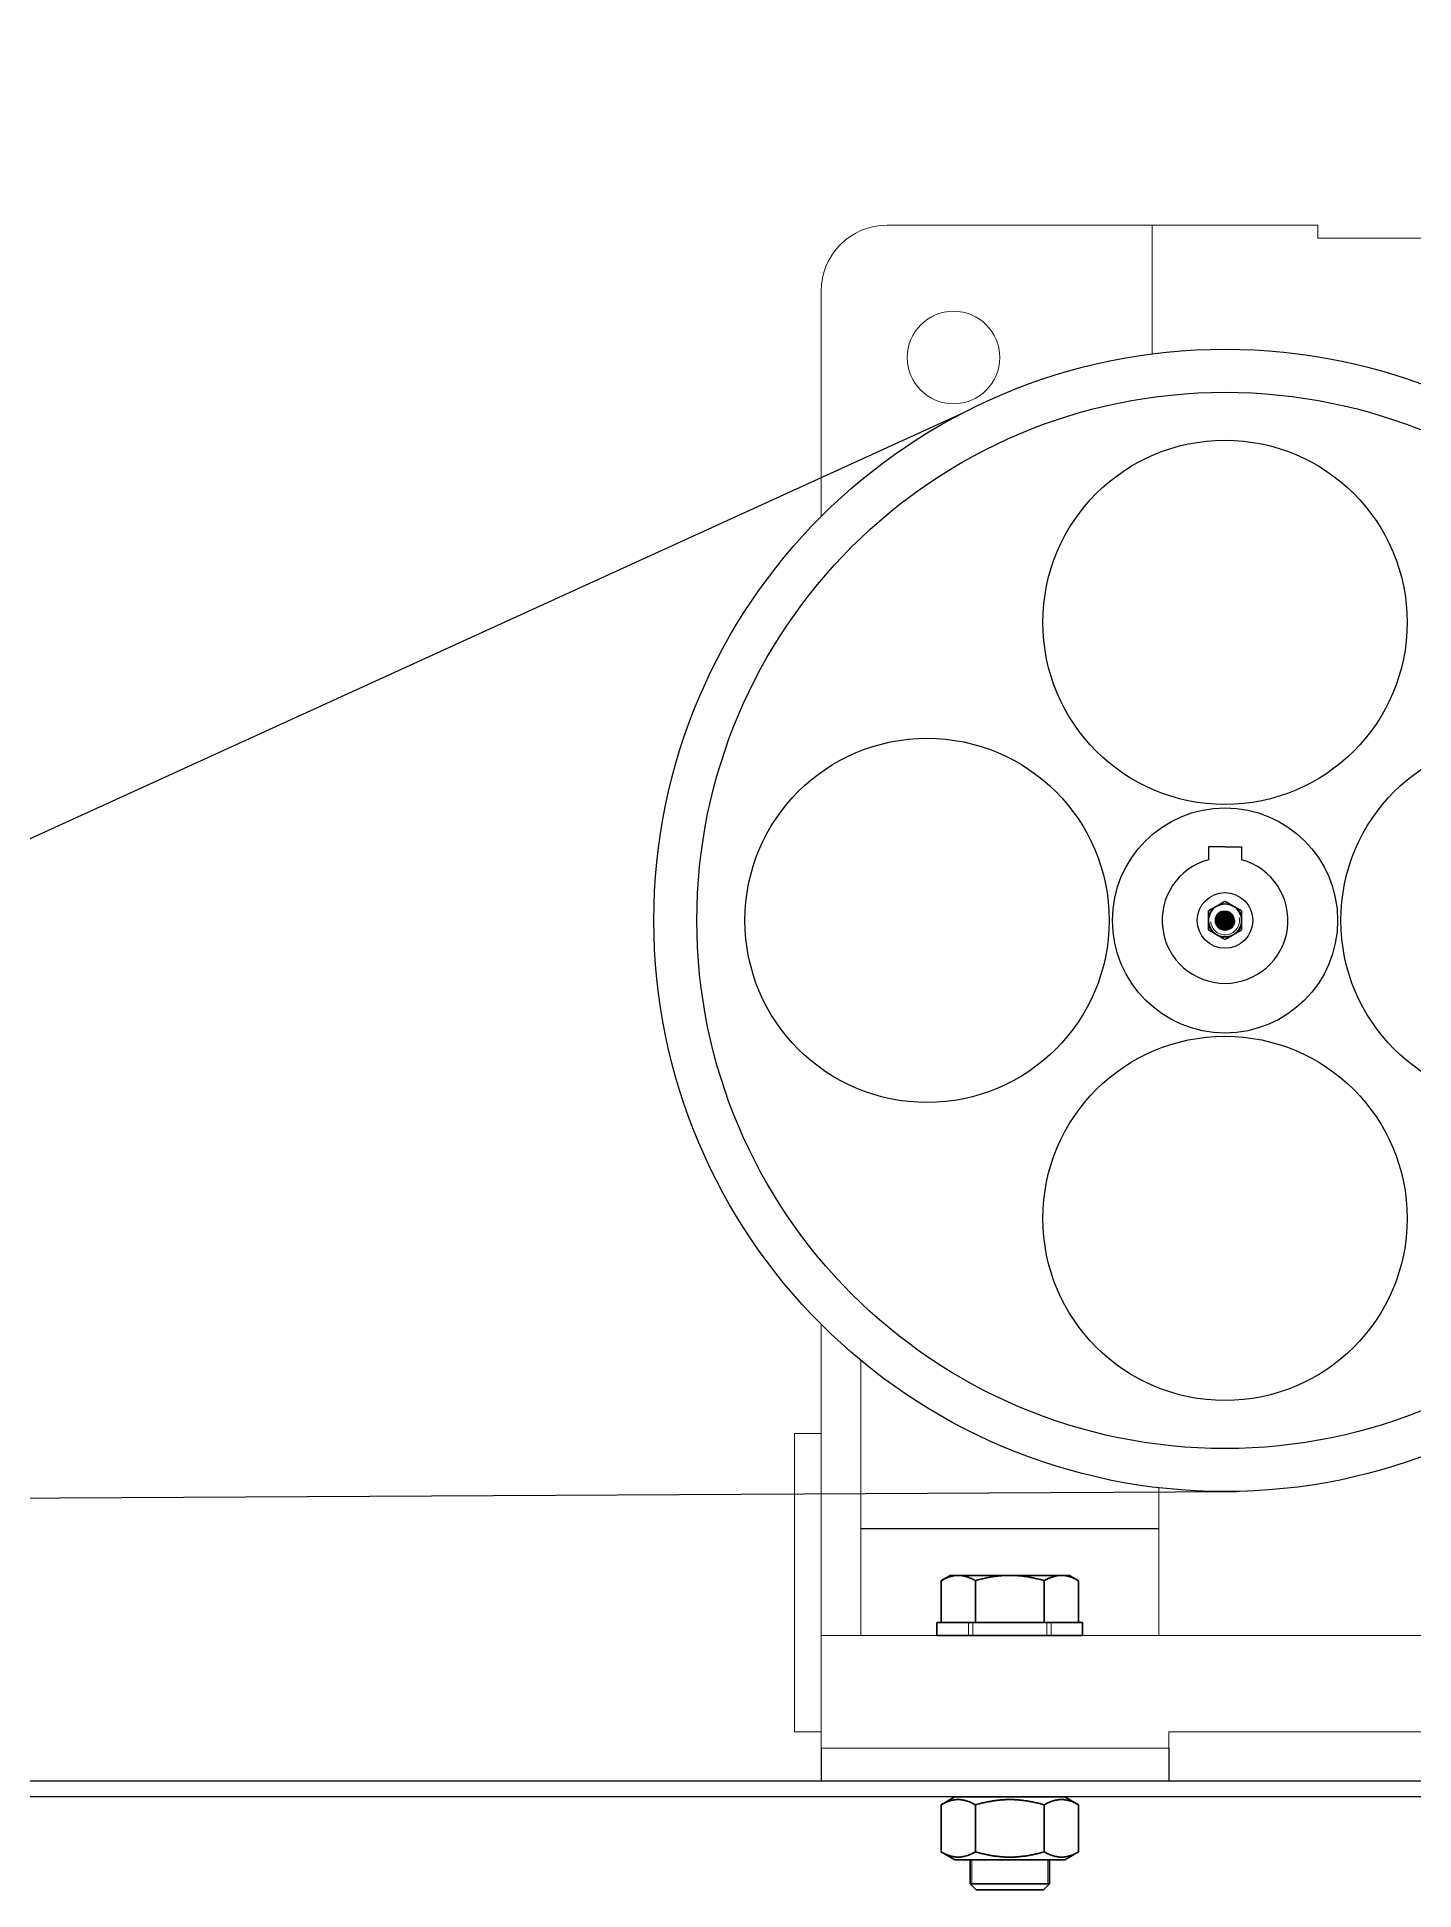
# Model space of a CAD drawing. Header units: millimetres. Extents: x 29178 to 37588, y 1365 to 7305.
# Drawn here: x 30308 to 30724, y 6115 to 6675 of the extents above; entities that cross this region are included whole.
import ezdxf

# ---------------------------------------------------------------- set-up
doc = ezdxf.new("R2010")
doc.units = ezdxf.units.MM
doc.linetypes.add('Dashed', pattern=[2, 1, -1])
doc.layers.add('Oculto (ISO)', color=7, linetype='Dashed', lineweight=18)
doc.layers.add('Visível (ISO)', color=7, linetype='Continuous', lineweight=35)

# ---------------------------------------------------------------- blocks, each defined once
blk = doc.blocks.new('base c')
for p, q in [((-38152.72, 29628.72), (-39752.72, 29628.72)), ((-38152.72, 29624.02), (-39752.72, 29624.02))]:
    blk.add_line(p, q)
blk = doc.blocks.new('*U55')
blk.add_circle((0, 0), 55)
blk = doc.blocks.new('*U56')
at = {"color": 0, "linetype": 'ByBlock', "lineweight": -2, "transparency": 16777216}
for p, rotation in [((6333.12, 2623.96), 90), ((6243.12, 2533.96), 180), ((6333.12, 2443.96), 270)]:
    blk.add_blockref('*U55', p, dxfattribs=dict(at, rotation=rotation))
blk.add_blockref('*U55', (6423.12, 2533.96), dxfattribs=at)

msp = doc.modelspace()

# ---------------------------------------------------------------- hatches: boundary and pattern name
h = msp.add_hatch(color=4)
h.dxf.hatch_style = 1
edge = h.paths.add_edge_path()
edge.add_arc((30666.92, 6407.84), 3, 0, 360)

# ---------------------------------------------------------------- linework, layer by layer
at = {"color": 7, "linetype": 'Continuous', "lineweight": 18}
for p, q in [((30564.92, 6617.84), (30644.92, 6617.84)), ((30644.92, 6578.94), (30644.92, 6617.84)), ((30644.92, 6617.84), (30694.92, 6617.84)), ((30694.92, 6617.84), (30694.92, 6613.84)), ((30694.92, 6613.84), (30813.92, 6613.84)), ((30544.92, 6597.84), (30544.92, 6529.8)), ((30544.92, 6191.84), (30544.92, 6285.89)), ((30556.92, 6274.97), (30556.92, 6191.84)), ((30536.92, 6252.84), (30536.92, 6162.84)), ((30536.92, 6252.84), (30544.92, 6252.84)), ((30646.92, 6236.51), (30646.92, 6191.84)), ((30544.92, 6191.84), (31344.92, 6191.84)), ((30544.92, 6191.84), (30544.92, 6157.84)), ((30536.92, 6162.84), (30544.92, 6162.84)), ((30894.92, 6162.84), (30649.92, 6162.84)), ((30649.92, 6162.84), (30649.92, 6157.84)), ((30544.92, 6157.84), (30649.92, 6157.84))]:
    msp.add_line(p, q, dxfattribs=at)
at = {"color": 3}
for p, q in [((30119.42, 6347.34), (30588.06, 6561.26)), ((30119.42, 6232.34), (30670.56, 6235.38))]:
    msp.add_line(p, q, dxfattribs=at)
for p, q in [((30666.92, 6430.04), (30661.92, 6430.04)), ((30661.92, 6430.04), (30661.92, 6426.17)), ((30666.92, 6430.04), (30671.92, 6430.04)), ((30671.92, 6430.04), (30671.92, 6426.17)), ((30556.92, 6224.23), (30646.92, 6224.23)), ((30544.92, 6157.84), (30544.92, 6147.84)), ((30649.92, 6157.84), (30649.92, 6147.84))]:
    msp.add_line(p, q)
at = {"lineweight": 35}
msp.add_line((30589.92, 6143.14), (30613.92, 6143.14), dxfattribs=at)
at = {"color": 7, "linetype": 'Continuous', "lineweight": 18}
msp.add_circle((30584.92, 6577.84), 14, dxfattribs=at)
at = {"color": 3}
msp.add_circle((30666.92, 6407.84), 172.5, dxfattribs=at)
for radius in [159.5, 34, 8.4]:
    msp.add_circle((30666.92, 6407.84), radius)
at = {"color": 7, "linetype": 'Continuous', "lineweight": 18}
msp.add_arc((30564.92, 6597.84), 20, 90, 180, dxfattribs=at)
msp.add_arc((30666.92, 6407.84), 19, 105.2575, 74.7425)
at = {"layer": 'Oculto (ISO)', "ltscale": 7.615002}
for p, q in [((30589.42, 6195.84), (30589.42, 6191.84)), ((30614.42, 6195.84), (30614.42, 6191.84))]:
    msp.add_line(p, q, dxfattribs=at)
at = {"layer": 'Oculto (ISO)', "ltscale": 6.091792}
for p, q in [((30590.73, 6195.84), (30590.73, 6191.84)), ((30613.11, 6195.84), (30613.11, 6191.84))]:
    msp.add_line(p, q, dxfattribs=at)
at = {"layer": 'Oculto (ISO)', "ltscale": 13.216565}
msp.add_circle((30666.92, 6407.84), 4.35, dxfattribs=at)
at = {"layer": 'Oculto (ISO)', "ltscale": 13.021246}
msp.add_circle((30666.92, 6407.84), 3, dxfattribs=at)
at = {"layer": 'Oculto (ISO)', "ltscale": 13.821017}
msp.add_circle((30666.92, 6407.84), 2.73, dxfattribs=at)
at = {"layer": 'Oculto (ISO)', "ltscale": 12.085054}
msp.add_circle((30666.92, 6407.84), 2.39, dxfattribs=at)
at = {"layer": 'Visível (ISO)'}
for p, q in [((30583.92, 6210.04), (30581.14, 6208.44)), ((30581.14, 6195.84), (30581.14, 6208.44)), ((30586.33, 6210.04), (30583.92, 6210.04)), ((30601.92, 6210.04), (30586.33, 6210.04)), ((30591.53, 6195.84), (30591.53, 6208.44)), ((30617.51, 6210.04), (30601.92, 6210.04)), ((30612.31, 6195.84), (30612.31, 6208.44)), ((30619.92, 6210.04), (30617.51, 6210.04)), ((30619.92, 6210.04), (30622.7, 6208.44)), ((30622.7, 6195.84), (30622.7, 6208.44)), ((30623.92, 6195.84), (30579.92, 6195.84)), ((30579.92, 6195.84), (30579.92, 6191.84)), ((30623.92, 6195.84), (30623.92, 6191.84)), ((30623.92, 6191.84), (30579.92, 6191.84)), ((30585.32, 6124.14), (30581.14, 6126.56)), ((30585.32, 6124.14), (30618.52, 6124.14)), ((30589.92, 6124.14), (30589.92, 6116.88)), ((30613.92, 6124.14), (30613.92, 6116.88)), ((30618.52, 6124.14), (30622.7, 6126.56)), ((30589.92, 6116.88), (30613.92, 6116.88)), ((30591.76, 6115.04), (30589.92, 6116.88)), ((30612.08, 6115.04), (30613.92, 6116.88)), ((30612.08, 6115.04), (30591.76, 6115.04))]:
    msp.add_line(p, q, dxfattribs=at)
at = {"layer": 'Visível (ISO)', "lineweight": 35}
for p, q in [((30585.32, 6143.14), (30581.14, 6140.73)), ((30581.14, 6140.73), (30581.14, 6126.56)), ((30618.52, 6143.14), (30585.32, 6143.14)), ((30591.53, 6140.73), (30591.53, 6126.56)), ((30612.31, 6140.73), (30612.31, 6126.56)), ((30618.52, 6143.14), (30622.7, 6140.73)), ((30622.7, 6140.73), (30622.7, 6126.56))]:
    msp.add_line(p, q, dxfattribs=at)
at = {"layer": 'Visível (ISO)', "color": 1, "lineweight": 15}
for p, q in [((30590.42, 6124.14), (30590.42, 6116.88)), ((30613.42, 6124.14), (30613.42, 6116.88))]:
    msp.add_line(p, q, dxfattribs=at)
at = {"layer": 'Visível (ISO)'}
for start, end in [(60, 120), (120, 180), (180, 240), (0, 60), (300, 0), (240, 300)]:
    msp.add_arc((30666.92, 6407.84), 5, start, end, dxfattribs=at)
for points, weights in [([(30664.42, 6412.17), (30665.58, 6412.84), (30666.92, 6413.62)], [1, 1.0379548493, 1]), ([(30666.92, 6413.62), (30668.26, 6412.84), (30669.42, 6412.17)], [1, 1.0379548493, 1]), ([(30661.92, 6410.73), (30663.26, 6411.5), (30664.42, 6412.17)], [1, 1.0379548493, 1]), ([(30661.92, 6407.84), (30661.92, 6409.18), (30661.92, 6410.73)], [1, 1.0379548493, 1]), ([(30661.92, 6404.96), (30661.92, 6406.5), (30661.92, 6407.84)], [1, 1.0379548493, 1]), ([(30669.42, 6412.17), (30670.58, 6411.5), (30671.92, 6410.73)], [1, 1.0379548493, 1]), ([(30671.92, 6410.73), (30671.92, 6409.18), (30671.92, 6407.84)], [1, 1.0379548493, 1]), ([(30671.92, 6407.84), (30671.92, 6406.5), (30671.92, 6404.96)], [1, 1.0379548493, 1]), ([(30664.42, 6403.51), (30663.26, 6404.18), (30661.92, 6404.96)], [1, 1.0379548493, 1]), ([(30666.92, 6402.07), (30665.58, 6402.84), (30664.42, 6403.51)], [1, 1.0379548493, 1]), ([(30669.42, 6403.51), (30668.26, 6402.84), (30666.92, 6402.07)], [1, 1.0379548493, 1]), ([(30671.92, 6404.96), (30670.58, 6404.18), (30669.42, 6403.51)], [1, 1.0379548493, 1]), ([(30586.33, 6210.04), (30583.92, 6210.04), (30581.14, 6208.44)], [1, 1.0379548493, 1]), ([(30591.53, 6208.44), (30588.74, 6210.04), (30586.33, 6210.04)], [1, 1.0379548493, 1]), ([(30601.92, 6210.04), (30597.1, 6210.04), (30591.53, 6208.44)], [1, 1.0379548493, 1]), ([(30612.31, 6208.44), (30606.74, 6210.04), (30601.92, 6210.04)], [1, 1.0379548493, 1]), ([(30617.51, 6210.04), (30615.1, 6210.04), (30612.31, 6208.44)], [1, 1.0379548493, 1]), ([(30622.7, 6208.44), (30619.92, 6210.04), (30617.51, 6210.04)], [1, 1.0379548493, 1]), ([(30581.14, 6126.56), (30586.33, 6123.56), (30591.53, 6126.56)], [1, 1.15470053838, 1]), ([(30591.53, 6126.56), (30601.92, 6123.56), (30612.31, 6126.56)], [1, 1.15470053838, 1]), ([(30612.31, 6126.56), (30617.51, 6123.56), (30622.7, 6126.56)], [1, 1.15470053838, 1])]:
    msp.add_rational_spline(points, weights, degree=2, dxfattribs=at)
at = {"layer": 'Visível (ISO)', "lineweight": 35}
for points in [[(30591.53, 6140.73), (30586.33, 6143.73), (30581.14, 6140.73)], [(30612.31, 6140.73), (30601.92, 6143.73), (30591.53, 6140.73)], [(30622.7, 6140.73), (30617.51, 6143.73), (30612.31, 6140.73)]]:
    msp.add_rational_spline(points, [1, 1.15470053838, 1], degree=2, dxfattribs=at)

# ---------------------------------------------------------------- block references
for name, p in [('*U56', (24333.8, 3873.89)), ('base c', (69631.24, -23480.87))]:
    msp.add_blockref(name, p)

doc.saveas('drawing.dxf')
